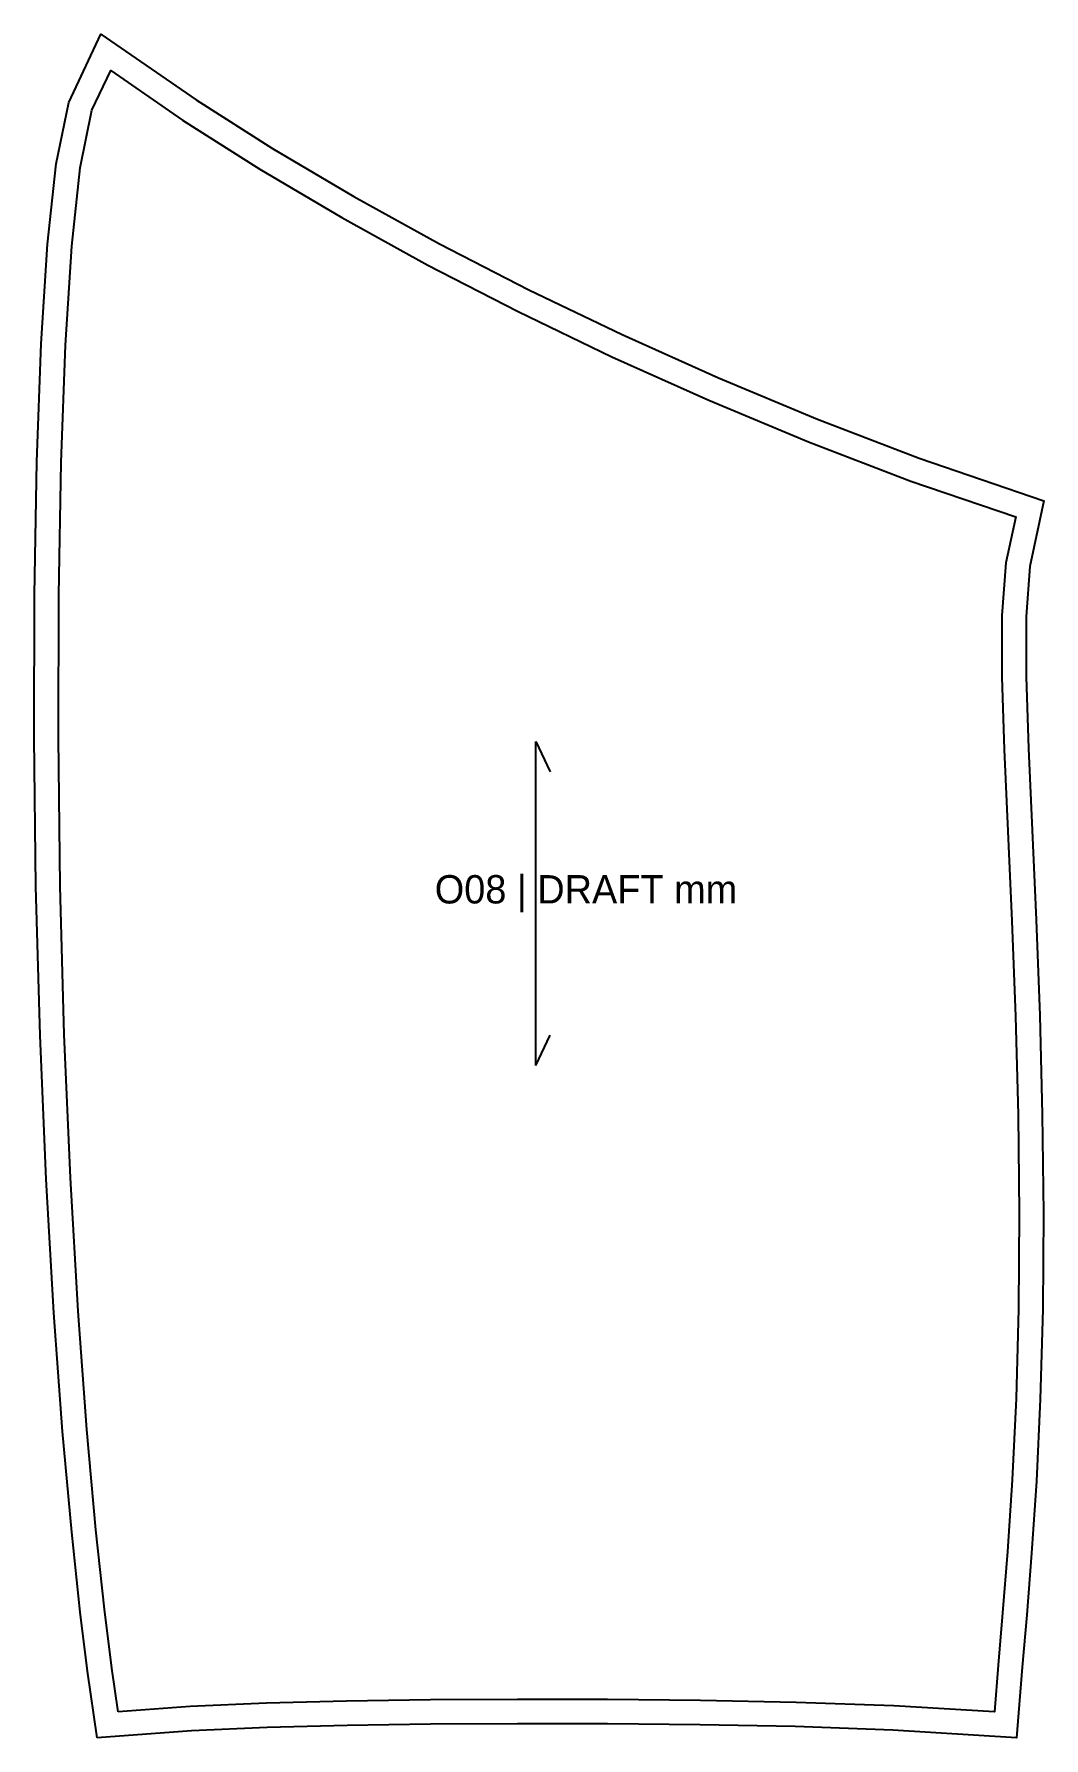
# Model space of a CAD drawing. Header units: millimetres. Extents: x -12 to 487, y -13 to 829.
import ezdxf

# ---------------------------------------------------------------- set-up
doc = ezdxf.new("R2010")
doc.units = ezdxf.units.MM
for name, color, linetype in [('CUT', 7, 'Continuous'), ('GRAIN', 1, 'Continuous'), ('LABEL', 7, 'Continuous'), ('SEW', 3, 'Continuous')]:
    doc.layers.add(name, color=color, linetype=linetype)

msp = doc.modelspace()

# ---------------------------------------------------------------- linework, layer by layer
at = {"layer": 'CUT'}
msp.add_lwpolyline([(19.19, -12.8), (14.47, 20.1), (10.82, 49.37), (6.59, 88.79), (2.09, 138.45), (-2.24, 197.19), (-6.05, 263.16), (-9.05, 334.13), (-11.07, 407.61), (-12, 480.99), (-11.83, 551.7), (-10.61, 617.27), (-8.43, 675.56), (-5.33, 724.91), (-1.12, 764.44), (5.11, 794.78), (21.03, 828.58), (68.02, 796.15), (105.78, 772.13), (145.92, 748.39), (188.22, 725.07), (232.47, 702.29), (278.5, 680.16), (326.1, 658.8), (375.09, 638.37), (425.29, 619.14), (486.91, 598.06), (479.98, 565.72), (478.13, 541.02), (478.13, 511.14), (479.32, 475.83), (481.13, 435.54), (483.11, 391.16), (484.86, 343.88), (486.1, 295.1), (486.61, 246.28), (486.28, 198.94), (485.1, 154.44), (483.2, 114), (480.83, 78.43), (478.39, 48.01), (476.2, 22.16), (473.43, -12.69), (412.25, -8.98), (364.08, -7.24), (317.03, -6.28), (271.23, -5.84), (226.81, -5.78), (183.9, -6.05), (142.65, -6.66), (103.22, -7.69), (65.8, -9.32), (19.19, -12.8)], close=True, dxfattribs=at)
at = {"layer": 'GRAIN'}
for p, q in [((235.95, 319.26), (235.95, 479.26)), ((235.95, 479.26), (242.95, 464.26)), ((235.95, 319.26), (242.95, 334.26))]:
    msp.add_line(p, q, dxfattribs=at)
at = {"layer": 'SEW'}
msp.add_lwpolyline([(29.47, 0), (26.36, 21.7), (22.74, 50.76), (18.53, 89.98), (14.05, 139.44), (9.73, 197.98), (5.93, 263.76), (2.94, 334.55), (0.93, 407.85), (0, 481.05), (0.17, 551.57), (1.39, 616.94), (3.56, 674.96), (6.63, 723.89), (10.75, 762.59), (16.58, 790.96), (25.86, 810.67), (61.39, 786.14), (99.51, 761.9), (139.97, 737.97), (182.57, 714.48), (227.13, 691.55), (273.44, 669.27), (321.34, 647.78), (370.64, 627.23), (421.2, 607.86), (472.94, 590.16), (468.07, 567.43), (466.13, 541.47), (466.13, 510.93), (467.33, 475.36), (469.14, 435), (471.12, 390.67), (472.87, 343.51), (474.1, 294.88), (474.61, 246.26), (474.29, 199.14), (473.11, 154.89), (471.21, 114.68), (468.87, 79.31), (466.43, 49), (464.24, 23.14), (462.4, 0), (412.83, 3), (364.42, 4.76), (317.21, 5.72), (271.3, 6.16), (226.78, 6.22), (183.78, 5.95), (142.41, 5.34), (102.8, 4.3), (65.1, 2.67)], close=True, dxfattribs=at)

# ---------------------------------------------------------------- texts
at = {"layer": 'LABEL'}
msp.add_text('O08 | DRAFT mm', height=14, dxfattribs=at).set_placement((185.95, 399.26))

doc.saveas('drawing.dxf')
